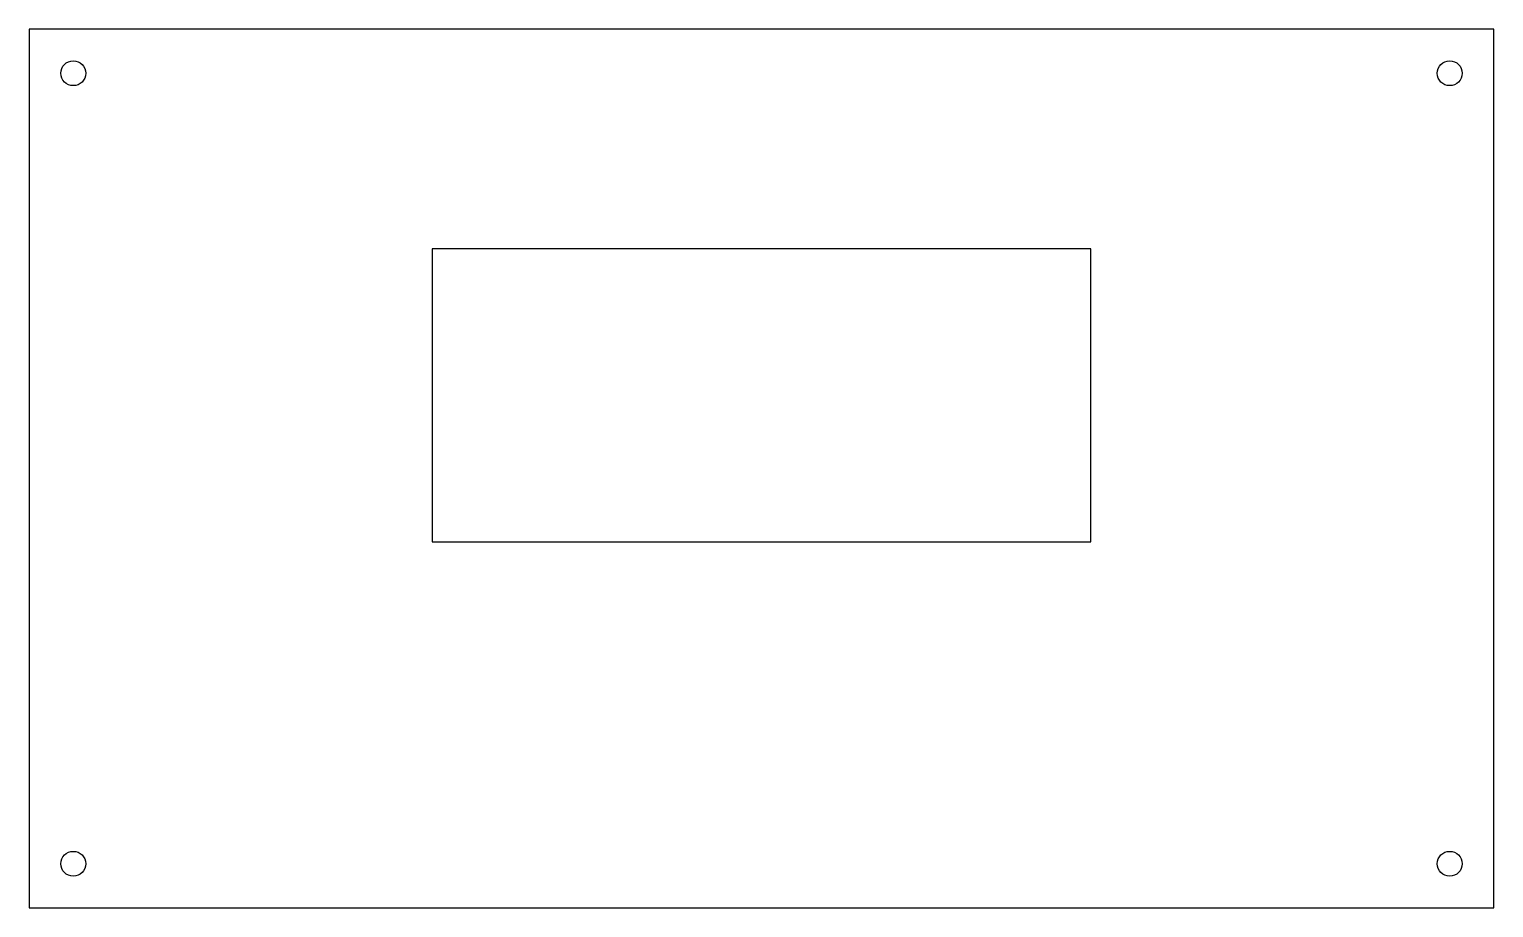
# Model space of a CAD drawing. Header units: millimetres. Extents: x 0 to 200, y 0 to 120.
import ezdxf

# ---------------------------------------------------------------- set-up
doc = ezdxf.new("R2010")
doc.units = ezdxf.units.MM

msp = doc.modelspace()

# ---------------------------------------------------------------- linework, layer by layer
at = {"layer": 'CUT'}
for p, q in [((200, 120), (0, 120)), ((0, 120), (0, 0)), ((200, 0), (200, 120)), ((145, 90), (55, 90)), ((55, 90), (55, 50)), ((145, 50), (145, 90)), ((55, 50), (145, 50)), ((0, 0), (200, 0))]:
    msp.add_line(p, q, dxfattribs=at)
for centre in [(6, 114), (194, 114), (6, 6), (194, 6)]:
    msp.add_circle(centre, 1.7, dxfattribs=at)

doc.saveas('drawing.dxf')
